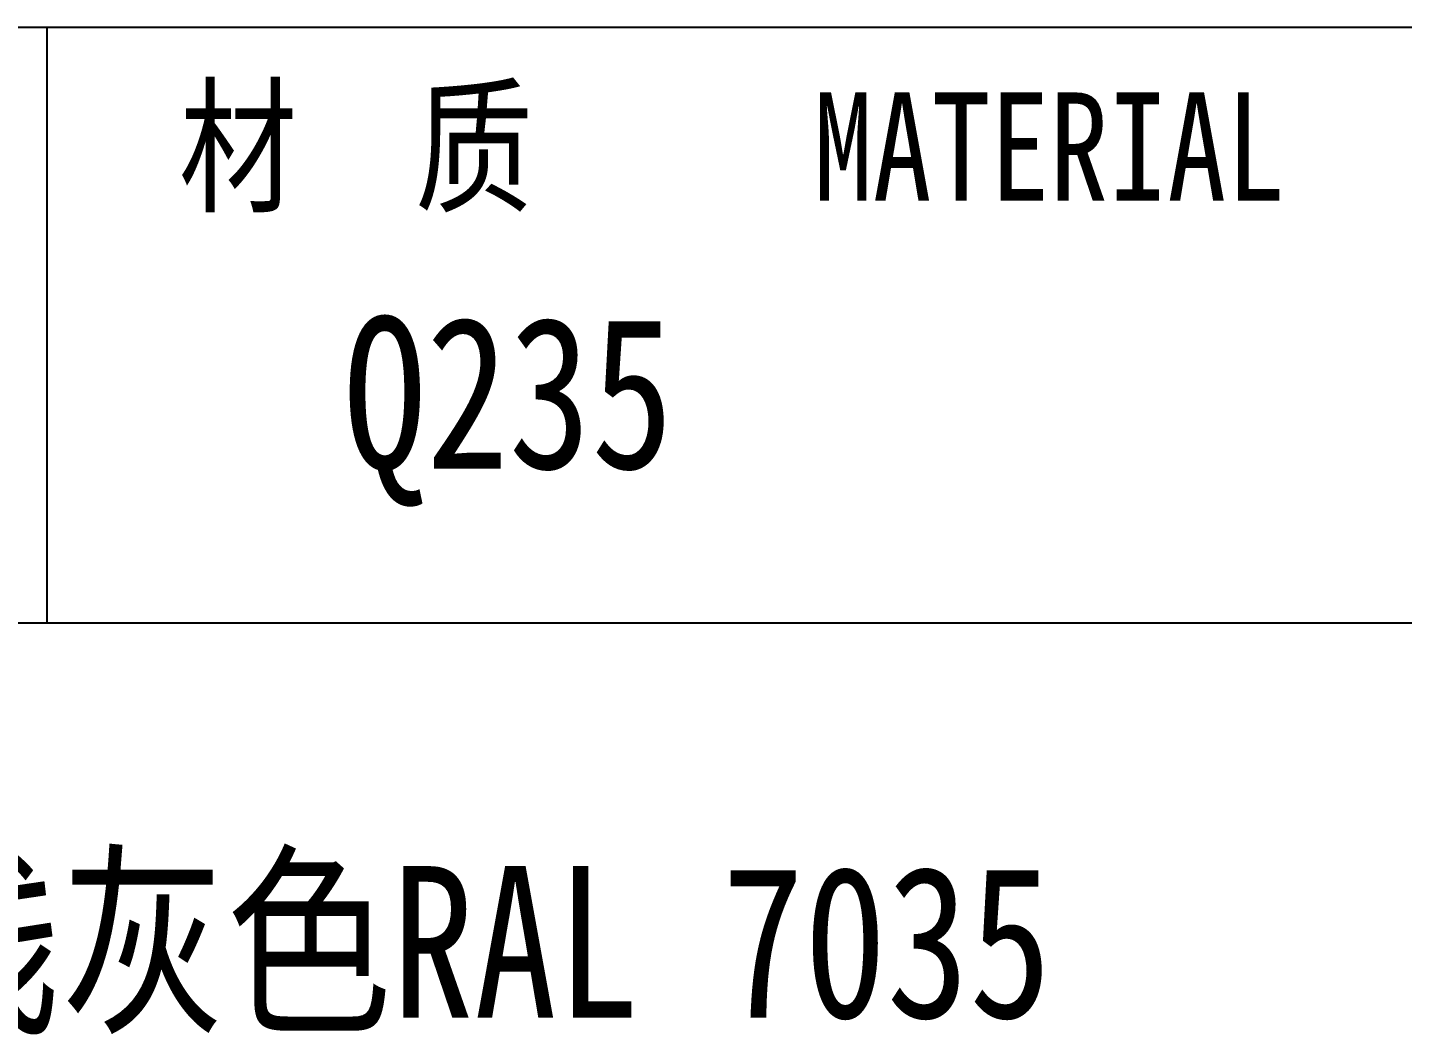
# Model space of a CAD drawing. Header units: millimetres. Extents: x 1333 to 106363, y -60675 to -5704.
# Drawn here: x 7964.7 to 8028.2, y -60390.4 to -60343.9 of the extents above; entities that cross this region are included whole.
import ezdxf
from ezdxf.enums import TextEntityAlignment as Align

# ---------------------------------------------------------------- set-up
doc = ezdxf.new("R2010")
doc.units = ezdxf.units.MM
doc.header["$LTSCALE"] = 0.5
doc.layers.add('图框', color=7, linetype='Continuous', lineweight=18)
for name, color, linetype in [('图框文字', 7, 'Continuous'), ('材质', 7, 'Continuous'), ('表面处理', 7, 'Continuous')]:
    doc.layers.add(name, color=color, linetype=linetype)
doc.styles.add('国标', font='simfang.ttf', dxfattribs={"width": 0.8})

# ---------------------------------------------------------------- blocks, each defined once
blk = doc.blocks.new('GZDEH零件A3图框V01版')
at = {"layer": '图框文字', "color": 7}
blk.add_line((3272.49, -1788.461), (3092.49, -1788.461), dxfattribs=at)
at = {"layer": '图框文字', "color": 9}
for p, q in [((3272.49, -1788.461), (3092.49, -1788.461)), ((3124.99, -1788.461), (3124.99, -1802.211)), ((3181.99, -1802.211), (3092.49, -1802.211))]:
    blk.add_line(p, q, dxfattribs=at)
at = {"layer": '图框文字', "color": 9, "style": '国标', "width": 0.8}
blk.add_text('材  质', height=2.5, dxfattribs=at).set_placement((3128.037, -1792.46))
blk.add_text('MATERIAL', height=2.5, dxfattribs=at).set_placement((3148.136, -1792.46), align=Align.CENTER)
blk = doc.blocks.new('DEH A3')
at = {"layer": '图框'}
blk.add_blockref('GZDEH零件A3图框V01版', (-2857.49, 1846.461), dxfattribs=at)

msp = doc.modelspace()

# ---------------------------------------------------------------- block references
at = {"layer": '图框', "xscale": 2, "yscale": 2, "zscale": 2}
msp.add_blockref('DEH A3', (7430.556, -60459.865), dxfattribs=at)

# ---------------------------------------------------------------- texts
at = {"layer": '材质', "color": 3, "style": '国标', "width": 0.8}
msp.add_text('Q235', height=7, dxfattribs=at).set_placement((7986.873, -60364.225), align=Align.CENTER)
at = {"layer": '表面处理', "color": 3, "style": '国标', "width": 0.8}
msp.add_text('浅灰色RAL 7035 ', height=7, dxfattribs=at).set_placement((7987.157, -60389.579), align=Align.CENTER)

doc.saveas('drawing.dxf')
